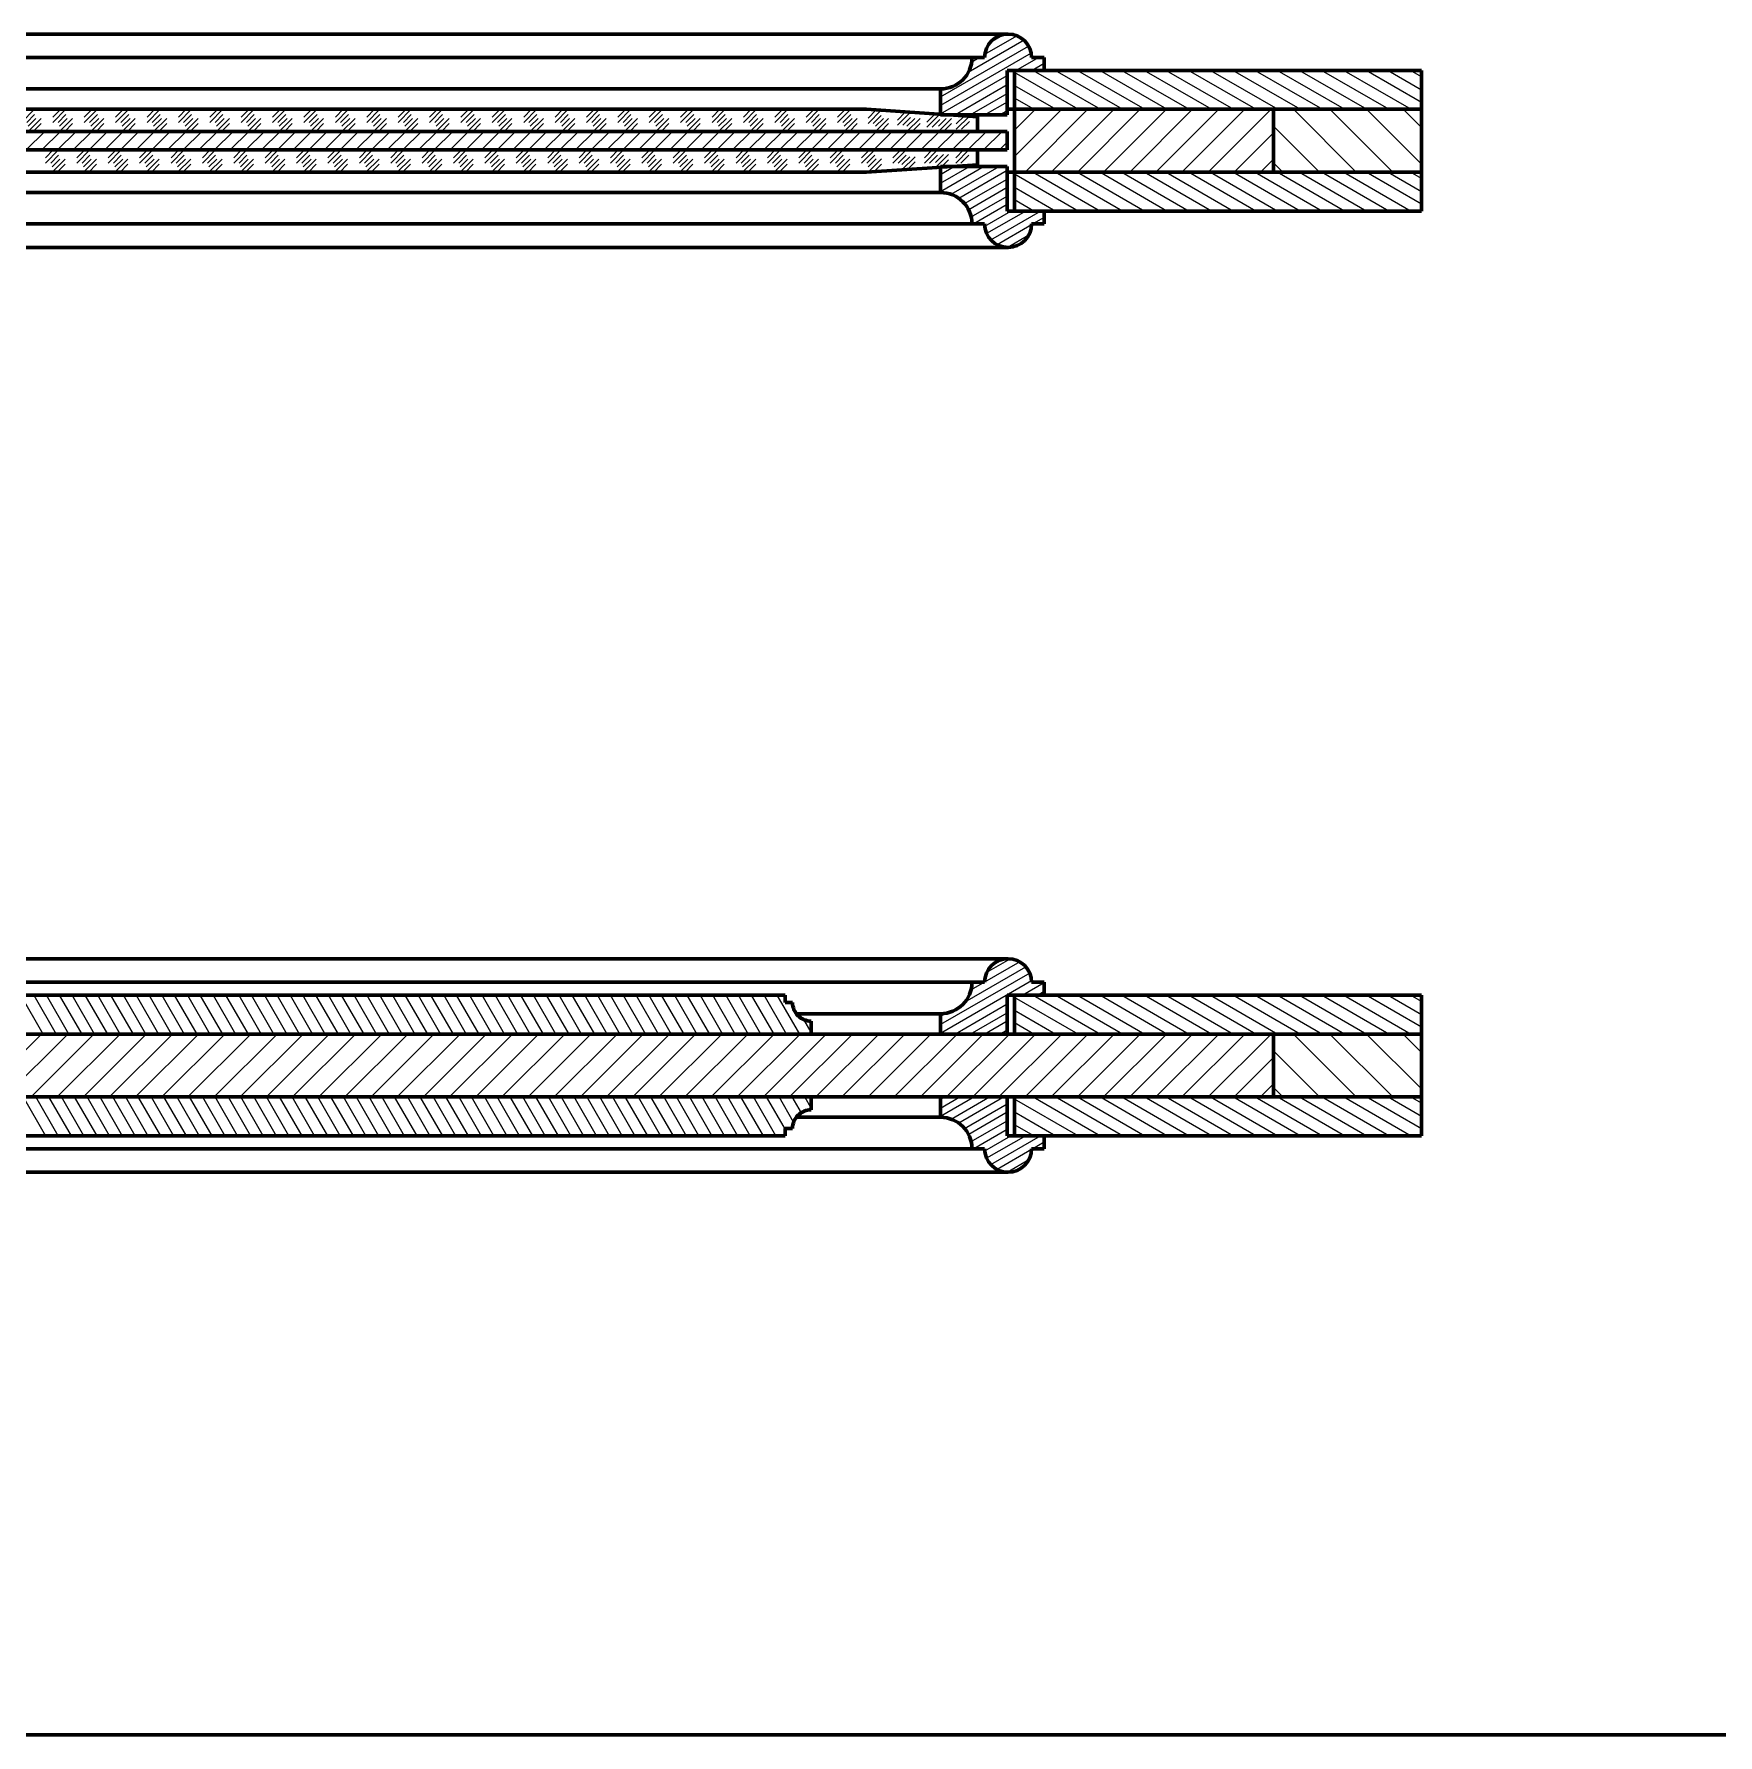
# Model space of a CAD drawing. Header units: inches. Extents: x -4554 to 14101, y -13650 to 2449.
# Drawn here: x 424.9 to 880.1, y -13500 to -13040.1 of the extents above; entities that cross this region are included whole.
import ezdxf

# ---------------------------------------------------------------- set-up
doc = ezdxf.new("R2010")
doc.units = ezdxf.units.IN
doc.layers.add('Слой1', color=7, linetype='Continuous')

# ---------------------------------------------------------------- blocks, each defined once
blk = doc.blocks.new('*B424')
at = {"layer": 'Слой1', "linetype": 'Continuous'}
for p, q in [((707.19, -13310.5), (690, -13300.58)), ((695, -13300), (713.19, -13310.5)), ((719.19, -13310.5), (701, -13300)), ((707, -13300), (725.19, -13310.5)), ((731.19, -13310.5), (713, -13300)), ((719, -13300), (737.19, -13310.5)), ((743.19, -13310.5), (725, -13300)), ((731, -13300), (749.19, -13310.5)), ((755.19, -13310.5), (737, -13300)), ((743, -13300), (761.19, -13310.5)), ((767.19, -13310.5), (749, -13300)), ((755, -13300), (773.19, -13310.5)), ((779.19, -13310.5), (761, -13300)), ((767, -13300), (785.19, -13310.5)), ((791.19, -13310.5), (773, -13300)), ((779, -13300), (797.19, -13310.5)), ((800, -13308.66), (785, -13300)), ((791, -13300), (800, -13305.2)), ((800, -13301.73), (797, -13300)), ((690, -13304.04), (701.19, -13310.5)), ((695.19, -13310.5), (690, -13307.51))]:
    blk.add_line(p, q, dxfattribs=at)
blk = doc.blocks.new('*B426')
at = {"layer": 'Слой1', "linetype": 'Continuous'}
for p, q in [((694.11, -13294.04), (670, -13307.96)), ((676.63, -13301.83), (693.05, -13292.34)), ((691.4, -13290.99), (681.9, -13296.47)), ((682.49, -13293.82), (688.81, -13290.17)), ((670, -13310.27), (694.59, -13296.07)), ((681.85, -13296.5), (678.24, -13298.58)), ((698, -13296.64), (692.19, -13300)), ((688, -13302.42), (674, -13310.5)), ((696.19, -13300), (698, -13298.95)), ((670, -13305.65), (671.3, -13304.9)), ((678, -13310.5), (688, -13304.73)), ((688, -13307.04), (682, -13310.5)), ((686, -13310.5), (688, -13309.35))]:
    blk.add_line(p, q, dxfattribs=at)
blk = doc.blocks.new('*B427')
at = {"layer": 'Слой1', "linetype": 'Continuous'}
for p, q in [((427.44, -13310.5), (421.38, -13300)), ((424.84, -13300), (430.91, -13310.5)), ((434.37, -13310.5), (428.31, -13300)), ((431.77, -13300), (437.83, -13310.5)), ((441.3, -13310.5), (435.24, -13300)), ((438.7, -13300), (444.76, -13310.5)), ((448.23, -13310.5), (442.17, -13300)), ((445.63, -13300), (451.69, -13310.5)), ((455.16, -13310.5), (449.09, -13300)), ((452.56, -13300), (458.62, -13310.5)), ((462.08, -13310.5), (456.02, -13300)), ((459.49, -13300), (465.55, -13310.5)), ((469.01, -13310.5), (462.95, -13300)), ((466.41, -13300), (472.48, -13310.5)), ((475.94, -13310.5), (469.88, -13300)), ((473.34, -13300), (479.4, -13310.5)), ((482.87, -13310.5), (476.81, -13300)), ((480.27, -13300), (486.33, -13310.5)), ((489.8, -13310.5), (483.73, -13300)), ((487.2, -13300), (493.26, -13310.5)), ((496.72, -13310.5), (490.66, -13300)), ((494.13, -13300), (500.19, -13310.5)), ((503.65, -13310.5), (497.59, -13300)), ((501.05, -13300), (507.12, -13310.5)), ((510.58, -13310.5), (504.52, -13300)), ((507.98, -13300), (514.05, -13310.5)), ((517.51, -13310.5), (511.45, -13300)), ((514.91, -13300), (520.97, -13310.5)), ((524.44, -13310.5), (518.38, -13300)), ((521.84, -13300), (527.9, -13310.5)), ((531.37, -13310.5), (525.3, -13300)), ((528.77, -13300), (534.83, -13310.5)), ((538.29, -13310.5), (532.23, -13300)), ((535.7, -13300), (541.76, -13310.5)), ((545.22, -13310.5), (539.16, -13300)), ((542.62, -13300), (548.69, -13310.5)), ((552.15, -13310.5), (546.09, -13300)), ((549.55, -13300), (555.61, -13310.5)), ((559.08, -13310.5), (553.02, -13300)), ((556.48, -13300), (562.54, -13310.5)), ((566.01, -13310.5), (559.94, -13300)), ((563.41, -13300), (569.47, -13310.5)), ((572.93, -13310.5), (566.87, -13300)), ((570.34, -13300), (576.4, -13310.5)), ((579.86, -13310.5), (573.8, -13300)), ((577.27, -13300), (583.33, -13310.5)), ((586.79, -13310.5), (580.73, -13300)), ((584.19, -13300), (590.26, -13310.5)), ((593.72, -13310.5), (587.66, -13300)), ((591.12, -13300), (597.18, -13310.5)), ((600.65, -13310.5), (594.59, -13300)), ((598.05, -13300), (604.11, -13310.5)), ((607.58, -13310.5), (601.51, -13300)), ((604.98, -13300), (611.04, -13310.5)), ((614.5, -13310.5), (608.44, -13300)), ((611.91, -13300), (617.97, -13310.5)), ((621.43, -13310.5), (615.37, -13300)), ((618.83, -13300), (624.9, -13310.5)), ((628.36, -13310.5), (622.3, -13300)), ((625.76, -13300), (631.82, -13310.5)), ((635, -13310), (633.04, -13306.61))]:
    blk.add_line(p, q, dxfattribs=at)
blk = doc.blocks.new('*B429')
at = {"layer": 'Слой1', "linetype": 'Continuous'}
for p, q in [((707.19, -13338), (690, -13328.08)), ((695, -13327.5), (713.19, -13338)), ((719.19, -13338), (701, -13327.5)), ((707, -13327.5), (725.19, -13338)), ((731.19, -13338), (713, -13327.5)), ((719, -13327.5), (737.19, -13338)), ((743.19, -13338), (725, -13327.5)), ((731, -13327.5), (749.19, -13338)), ((755.19, -13338), (737, -13327.5)), ((743, -13327.5), (761.19, -13338)), ((767.19, -13338), (749, -13327.5)), ((755, -13327.5), (773.19, -13338)), ((779.19, -13338), (761, -13327.5)), ((767, -13327.5), (785.19, -13338)), ((791.19, -13338), (773, -13327.5)), ((779, -13327.5), (797.19, -13338)), ((800, -13336.16), (785, -13327.5)), ((791, -13327.5), (800, -13332.7)), ((800, -13329.23), (797, -13327.5)), ((690, -13331.54), (701.19, -13338)), ((695.19, -13338), (690, -13335.01))]:
    blk.add_line(p, q, dxfattribs=at)
blk = doc.blocks.new('*B431')
at = {"layer": 'Слой1', "linetype": 'Continuous'}
for p, q in [((679.2, -13327.5), (670, -13332.81)), ((670, -13330.5), (675.2, -13327.5)), ((671.2, -13327.5), (670, -13328.19)), ((672.83, -13333.49), (683.2, -13327.5)), ((687.2, -13327.5), (674.94, -13334.58)), ((676.48, -13336), (688, -13329.35)), ((688, -13331.66), (677.59, -13337.67)), ((678.28, -13339.58), (688, -13333.97)), ((688, -13336.27), (678.95, -13341.5)), ((681.93, -13342.09), (689.01, -13338)), ((693.01, -13338), (682.45, -13344.1)), ((683.55, -13345.77), (697.01, -13338)), ((698, -13339.74), (694.95, -13341.5)), ((694.6, -13341.7), (685.25, -13347.1)), ((687.96, -13347.84), (693.89, -13344.42))]:
    blk.add_line(p, q, dxfattribs=at)
blk = doc.blocks.new('*B432')
at = {"layer": 'Слой1', "linetype": 'Continuous'}
for p, q in [((421.96, -13327.5), (428.02, -13338)), ((431.48, -13338), (425.42, -13327.5)), ((428.89, -13327.5), (434.95, -13338)), ((438.41, -13338), (432.35, -13327.5)), ((435.81, -13327.5), (441.88, -13338)), ((445.34, -13338), (439.28, -13327.5)), ((442.74, -13327.5), (448.8, -13338)), ((452.27, -13338), (446.21, -13327.5)), ((449.67, -13327.5), (455.73, -13338)), ((459.2, -13338), (453.13, -13327.5)), ((456.6, -13327.5), (462.66, -13338)), ((466.13, -13338), (460.06, -13327.5)), ((463.53, -13327.5), (469.59, -13338)), ((473.05, -13338), (466.99, -13327.5)), ((470.46, -13327.5), (476.52, -13338)), ((479.98, -13338), (473.92, -13327.5)), ((477.38, -13327.5), (483.45, -13338)), ((486.91, -13338), (480.85, -13327.5)), ((484.31, -13327.5), (490.37, -13338)), ((493.84, -13338), (487.78, -13327.5)), ((491.24, -13327.5), (497.3, -13338)), ((500.77, -13338), (494.7, -13327.5)), ((498.17, -13327.5), (504.23, -13338)), ((507.69, -13338), (501.63, -13327.5)), ((505.1, -13327.5), (511.16, -13338)), ((514.62, -13338), (508.56, -13327.5)), ((512.02, -13327.5), (518.09, -13338)), ((521.55, -13338), (515.49, -13327.5)), ((518.95, -13327.5), (525.01, -13338)), ((528.48, -13338), (522.42, -13327.5)), ((525.88, -13327.5), (531.94, -13338)), ((535.41, -13338), (529.34, -13327.5)), ((532.81, -13327.5), (538.87, -13338)), ((542.34, -13338), (536.27, -13327.5)), ((539.74, -13327.5), (545.8, -13338)), ((549.26, -13338), (543.2, -13327.5)), ((546.67, -13327.5), (552.73, -13338)), ((556.19, -13338), (550.13, -13327.5)), ((553.59, -13327.5), (559.66, -13338)), ((563.12, -13338), (557.06, -13327.5)), ((560.52, -13327.5), (566.58, -13338)), ((570.05, -13338), (563.99, -13327.5)), ((567.45, -13327.5), (573.51, -13338)), ((576.98, -13338), (570.91, -13327.5)), ((574.38, -13327.5), (580.44, -13338)), ((583.9, -13338), (577.84, -13327.5)), ((581.31, -13327.5), (587.37, -13338)), ((590.83, -13338), (584.77, -13327.5)), ((588.23, -13327.5), (594.3, -13338)), ((597.76, -13338), (591.7, -13327.5)), ((595.16, -13327.5), (601.23, -13338)), ((604.69, -13338), (598.63, -13327.5)), ((602.09, -13327.5), (608.15, -13338)), ((611.62, -13338), (605.56, -13327.5)), ((609.02, -13327.5), (615.08, -13338)), ((618.55, -13338), (612.48, -13327.5)), ((615.95, -13327.5), (622.01, -13338)), ((625.47, -13338), (619.41, -13327.5)), ((622.88, -13327.5), (627.98, -13336.34)), ((630.27, -13334.31), (626.34, -13327.5)), ((629.8, -13327.5), (632.28, -13331.79)), ((635, -13330.5), (633.27, -13327.5))]:
    blk.add_line(p, q, dxfattribs=at)
blk = doc.blocks.new('*B433')
at = {"layer": 'Слой1', "linetype": 'Continuous'}
for p, q in [((426.98, -13310.5), (409.98, -13327.5)), ((417.05, -13327.5), (434.05, -13310.5)), ((441.12, -13310.5), (424.12, -13327.5)), ((431.2, -13327.5), (448.2, -13310.5)), ((455.27, -13310.5), (438.27, -13327.5)), ((445.34, -13327.5), (462.34, -13310.5)), ((469.41, -13310.5), (452.41, -13327.5)), ((459.48, -13327.5), (476.48, -13310.5)), ((483.55, -13310.5), (466.55, -13327.5)), ((473.62, -13327.5), (490.62, -13310.5)), ((497.69, -13310.5), (480.69, -13327.5)), ((487.76, -13327.5), (504.76, -13310.5)), ((511.83, -13310.5), (494.83, -13327.5)), ((501.91, -13327.5), (518.91, -13310.5)), ((525.98, -13310.5), (508.98, -13327.5)), ((516.05, -13327.5), (533.05, -13310.5)), ((540.12, -13310.5), (523.12, -13327.5)), ((530.19, -13327.5), (547.19, -13310.5)), ((554.26, -13310.5), (537.26, -13327.5)), ((544.33, -13327.5), (561.33, -13310.5)), ((568.4, -13310.5), (551.4, -13327.5)), ((558.47, -13327.5), (575.47, -13310.5)), ((582.55, -13310.5), (565.55, -13327.5)), ((572.62, -13327.5), (589.62, -13310.5)), ((596.69, -13310.5), (579.69, -13327.5)), ((586.76, -13327.5), (603.76, -13310.5)), ((610.83, -13310.5), (593.83, -13327.5)), ((600.9, -13327.5), (617.9, -13310.5)), ((624.97, -13310.5), (607.97, -13327.5)), ((615.04, -13327.5), (632.04, -13310.5)), ((639.11, -13310.5), (622.11, -13327.5)), ((629.19, -13327.5), (646.19, -13310.5)), ((653.26, -13310.5), (636.26, -13327.5)), ((643.33, -13327.5), (660.33, -13310.5)), ((667.4, -13310.5), (650.4, -13327.5)), ((657.47, -13327.5), (674.47, -13310.5)), ((681.54, -13310.5), (664.54, -13327.5)), ((671.61, -13327.5), (688.61, -13310.5)), ((695.68, -13310.5), (678.68, -13327.5)), ((685.75, -13327.5), (702.75, -13310.5)), ((709.82, -13310.5), (692.82, -13327.5)), ((699.9, -13327.5), (716.9, -13310.5)), ((723.97, -13310.5), (706.97, -13327.5)), ((714.04, -13327.5), (731.04, -13310.5)), ((738.11, -13310.5), (721.11, -13327.5)), ((728.18, -13327.5), (745.18, -13310.5)), ((752.25, -13310.5), (735.25, -13327.5)), ((742.32, -13327.5), (759.32, -13310.5)), ((760, -13316.89), (749.39, -13327.5)), ((756.46, -13327.5), (760, -13323.96))]:
    blk.add_line(p, q, dxfattribs=at)
blk = doc.blocks.new('*B435')
at = {"layer": 'Слой1', "linetype": 'Continuous'}
for p, q in [((765.35, -13310.5), (782.35, -13327.5)), ((792.25, -13327.5), (775.25, -13310.5)), ((785.15, -13310.5), (800, -13325.35)), ((800, -13315.45), (795.05, -13310.5)), ((772.45, -13327.5), (760, -13315.05)), ((760, -13324.95), (762.55, -13327.5))]:
    blk.add_line(p, q, dxfattribs=at)
blk = doc.blocks.new('*B482')
at = {"layer": 'Слой1', "linetype": 'Continuous'}
for p, q in [((707.19, -13088), (690, -13078.08)), ((695, -13077.5), (713.19, -13088)), ((719.19, -13088), (701, -13077.5)), ((707, -13077.5), (725.19, -13088)), ((731.19, -13088), (713, -13077.5)), ((719, -13077.5), (737.19, -13088)), ((743.19, -13088), (725, -13077.5)), ((731, -13077.5), (749.19, -13088)), ((755.19, -13088), (737, -13077.5)), ((743, -13077.5), (761.19, -13088)), ((767.19, -13088), (749, -13077.5)), ((755, -13077.5), (773.19, -13088)), ((779.19, -13088), (761, -13077.5)), ((767, -13077.5), (785.19, -13088)), ((791.19, -13088), (773, -13077.5)), ((779, -13077.5), (797.19, -13088)), ((800, -13086.16), (785, -13077.5)), ((791, -13077.5), (800, -13082.7)), ((800, -13079.23), (797, -13077.5)), ((690, -13081.54), (701.19, -13088)), ((695.19, -13088), (690, -13085.01))]:
    blk.add_line(p, q, dxfattribs=at)
blk = doc.blocks.new('*B484')
at = {"layer": 'Слой1', "linetype": 'Continuous'}
for p, q in [((681.8, -13076), (670, -13082.81)), ((670, -13080.5), (677.8, -13076)), ((673.8, -13076), (670, -13078.19)), ((672.83, -13083.49), (685.8, -13076)), ((688, -13077.04), (674.94, -13084.58)), ((676.48, -13086), (688, -13079.35)), ((688, -13081.66), (677.59, -13087.67)), ((678.28, -13089.58), (688, -13083.97)), ((688, -13086.27), (678.95, -13091.5)), ((681.93, -13092.09), (689.01, -13088)), ((693.01, -13088), (682.45, -13094.1)), ((683.55, -13095.77), (697.01, -13088)), ((694.6, -13091.7), (685.25, -13097.1)), ((698, -13089.74), (694.95, -13091.5)), ((687.96, -13097.84), (693.89, -13094.42))]:
    blk.add_line(p, q, dxfattribs=at)
blk = doc.blocks.new('*B485')
at = {"layer": 'Слой1', "linetype": 'Continuous'}
for p, q in [((431.56, -13071.5), (428.03, -13075.04)), ((430.15, -13071.5), (428.03, -13073.62)), ((431.56, -13072.91), (429.44, -13075.04)), ((440.05, -13071.5), (436.51, -13075.04)), ((438.63, -13071.5), (436.51, -13073.62)), ((440.05, -13072.91), (437.93, -13075.04)), ((448.53, -13071.5), (445, -13075.04)), ((447.12, -13071.5), (445, -13073.62)), ((448.53, -13072.91), (446.41, -13075.04)), ((457.02, -13071.5), (453.48, -13075.04)), ((455.6, -13071.5), (453.48, -13073.62)), ((457.02, -13072.91), (454.9, -13075.04)), ((465.5, -13071.5), (461.97, -13075.04)), ((464.09, -13071.5), (461.97, -13073.62)), ((465.5, -13072.91), (463.38, -13075.04)), ((473.99, -13071.5), (470.45, -13075.04)), ((472.58, -13071.5), (470.45, -13073.62)), ((473.99, -13072.91), (471.87, -13075.04)), ((482.47, -13071.5), (478.94, -13075.04)), ((481.06, -13071.5), (478.94, -13073.62)), ((482.47, -13072.91), (480.35, -13075.04)), ((490.96, -13071.5), (487.42, -13075.04)), ((489.55, -13071.5), (487.42, -13073.62)), ((490.96, -13072.91), (488.84, -13075.04)), ((499.45, -13071.5), (495.91, -13075.04)), ((498.03, -13071.5), (495.91, -13073.62)), ((499.45, -13072.91), (497.32, -13075.04)), ((507.93, -13071.5), (504.39, -13075.04)), ((506.52, -13071.5), (504.39, -13073.62)), ((507.93, -13072.91), (505.81, -13075.04)), ((516.42, -13071.5), (512.88, -13075.04)), ((515, -13071.5), (512.88, -13073.62)), ((516.42, -13072.91), (514.29, -13075.04)), ((524.9, -13071.5), (521.37, -13075.04)), ((523.49, -13071.5), (521.37, -13073.62)), ((524.9, -13072.91), (522.78, -13075.04)), ((533.39, -13071.5), (529.85, -13075.04)), ((531.97, -13071.5), (529.85, -13073.62)), ((533.39, -13072.91), (531.26, -13075.04)), ((541.87, -13071.5), (538.34, -13075.04)), ((540.46, -13071.5), (538.34, -13073.62)), ((541.87, -13072.91), (539.75, -13075.04)), ((550.36, -13071.5), (546.82, -13075.04)), ((548.94, -13071.5), (546.82, -13073.62)), ((550.36, -13072.91), (548.24, -13075.04)), ((558.84, -13071.5), (555.31, -13075.04)), ((557.43, -13071.5), (555.31, -13073.62)), ((558.84, -13072.91), (556.72, -13075.04)), ((567.33, -13071.5), (563.79, -13075.04)), ((565.91, -13071.5), (563.79, -13073.62)), ((567.33, -13072.91), (565.21, -13075.04)), ((575.81, -13071.5), (572.28, -13075.04)), ((574.4, -13071.5), (572.28, -13073.62)), ((575.81, -13072.91), (573.69, -13075.04)), ((584.3, -13071.5), (580.76, -13075.04)), ((582.88, -13071.5), (580.76, -13073.62)), ((584.3, -13072.91), (582.18, -13075.04)), ((592.78, -13071.5), (589.25, -13075.04)), ((591.37, -13071.5), (589.25, -13073.62)), ((592.78, -13072.91), (590.66, -13075.04)), ((601.27, -13071.5), (597.73, -13075.04)), ((599.85, -13071.5), (597.73, -13073.62)), ((601.27, -13072.91), (599.15, -13075.04)), ((609.75, -13071.5), (606.22, -13075.04)), ((608.34, -13071.5), (606.22, -13073.62)), ((609.75, -13072.91), (607.63, -13075.04)), ((618.24, -13071.5), (614.7, -13075.04)), ((616.82, -13071.5), (614.7, -13073.62)), ((618.24, -13072.91), (616.12, -13075.04)), ((626.72, -13071.5), (623.19, -13075.04)), ((625.31, -13071.5), (623.19, -13073.62)), ((626.72, -13072.91), (624.6, -13075.04)), ((635.21, -13071.5), (631.67, -13075.04)), ((633.8, -13071.5), (631.67, -13073.62)), ((635.21, -13072.91), (633.09, -13075.04)), ((643.69, -13071.5), (640.16, -13075.04)), ((642.28, -13071.5), (640.16, -13073.62)), ((643.69, -13072.91), (641.57, -13075.04)), ((652.18, -13071.5), (648.64, -13075.04)), ((650.77, -13071.5), (648.64, -13073.62)), ((652.18, -13072.91), (650.06, -13075.04)), ((660.67, -13071.5), (657.13, -13075.04)), ((659.25, -13071.5), (657.13, -13073.62)), ((660.67, -13072.91), (658.54, -13075.04)), ((659.54, -13076.86), (663.08, -13073.33)), ((659.54, -13075.45), (661.67, -13073.33)), ((669.15, -13071.5), (665.62, -13075.04)), ((667.74, -13071.5), (665.62, -13073.62)), ((669.15, -13072.91), (667.03, -13075.04)), ((668.64, -13076.26), (672.17, -13072.72)), ((668.64, -13074.84), (670.76, -13072.72)), ((677.64, -13071.5), (674.1, -13075.04)), ((676.22, -13071.5), (674.1, -13073.62)), ((677.64, -13072.91), (675.51, -13075.04)), ((429.81, -13077.5), (433.34, -13073.96)), ((429.81, -13076.09), (431.93, -13073.96)), ((431.22, -13077.5), (433.34, -13075.38)), ((438.29, -13077.5), (441.83, -13073.96)), ((438.29, -13076.09), (440.41, -13073.96)), ((439.71, -13077.5), (441.83, -13075.38)), ((446.78, -13077.5), (450.31, -13073.96)), ((446.78, -13076.09), (448.9, -13073.96)), ((448.19, -13077.5), (450.31, -13075.38)), ((455.26, -13077.5), (458.8, -13073.96)), ((455.26, -13076.09), (457.38, -13073.96)), ((456.68, -13077.5), (458.8, -13075.38)), ((463.75, -13077.5), (467.28, -13073.96)), ((463.75, -13076.09), (465.87, -13073.96)), ((465.16, -13077.5), (467.28, -13075.38)), ((472.23, -13077.5), (475.77, -13073.96)), ((472.23, -13076.09), (474.35, -13073.96)), ((473.65, -13077.5), (475.77, -13075.38)), ((480.72, -13077.5), (484.25, -13073.96)), ((480.72, -13076.09), (482.84, -13073.96)), ((482.13, -13077.5), (484.25, -13075.38)), ((489.2, -13077.5), (492.74, -13073.96)), ((489.2, -13076.09), (491.32, -13073.96)), ((490.62, -13077.5), (492.74, -13075.38)), ((497.69, -13077.5), (501.22, -13073.96)), ((497.69, -13076.09), (499.81, -13073.96)), ((499.1, -13077.5), (501.22, -13075.38)), ((506.17, -13077.5), (509.71, -13073.96)), ((506.17, -13076.09), (508.29, -13073.96)), ((507.59, -13077.5), (509.71, -13075.38)), ((514.66, -13077.5), (518.19, -13073.96)), ((514.66, -13076.09), (516.78, -13073.96)), ((516.07, -13077.5), (518.19, -13075.38)), ((523.14, -13077.5), (526.68, -13073.96)), ((523.14, -13076.09), (525.26, -13073.96)), ((524.56, -13077.5), (526.68, -13075.38)), ((531.63, -13077.5), (535.16, -13073.96)), ((531.63, -13076.09), (533.75, -13073.96)), ((533.04, -13077.5), (535.16, -13075.38)), ((540.11, -13077.5), (543.65, -13073.96)), ((540.11, -13076.09), (542.24, -13073.96)), ((541.53, -13077.5), (543.65, -13075.38)), ((548.6, -13077.5), (552.13, -13073.96)), ((548.6, -13076.09), (550.72, -13073.96)), ((550.01, -13077.5), (552.13, -13075.38)), ((557.08, -13077.5), (560.62, -13073.96)), ((557.08, -13076.09), (559.21, -13073.96)), ((558.5, -13077.5), (560.62, -13075.38)), ((565.57, -13077.5), (569.11, -13073.96)), ((565.57, -13076.09), (567.69, -13073.96)), ((566.98, -13077.5), (569.11, -13075.38)), ((574.06, -13077.5), (577.59, -13073.96)), ((574.06, -13076.09), (576.18, -13073.96)), ((575.47, -13077.5), (577.59, -13075.38)), ((582.54, -13077.5), (586.08, -13073.96)), ((582.54, -13076.09), (584.66, -13073.96)), ((583.95, -13077.5), (586.08, -13075.38)), ((591.03, -13077.5), (594.56, -13073.96)), ((591.03, -13076.09), (593.15, -13073.96)), ((592.44, -13077.5), (594.56, -13075.38)), ((599.51, -13077.5), (603.05, -13073.96)), ((599.51, -13076.09), (601.63, -13073.96)), ((600.93, -13077.5), (603.05, -13075.38)), ((608, -13077.5), (611.53, -13073.96)), ((608, -13076.09), (610.12, -13073.96)), ((609.41, -13077.5), (611.53, -13075.38)), ((616.48, -13077.5), (620.02, -13073.96)), ((616.48, -13076.09), (618.6, -13073.96)), ((617.9, -13077.5), (620.02, -13075.38)), ((624.97, -13077.5), (628.5, -13073.96)), ((624.97, -13076.09), (627.09, -13073.96)), ((626.38, -13077.5), (628.5, -13075.38)), ((633.45, -13077.5), (636.99, -13073.96)), ((633.45, -13076.09), (635.57, -13073.96)), ((634.87, -13077.5), (636.99, -13075.38)), ((641.94, -13077.5), (645.47, -13073.96)), ((641.94, -13076.09), (644.06, -13073.96)), ((643.35, -13077.5), (645.47, -13075.38)), ((650.45, -13077.47), (653.99, -13073.93)), ((650.45, -13076.06), (652.57, -13073.93)), ((651.87, -13077.47), (653.99, -13075.35)), ((660.96, -13076.86), (663.08, -13074.74)), ((670.05, -13076.26), (672.17, -13074.14))]:
    blk.add_line(p, q, dxfattribs=at)
blk = doc.blocks.new('*B487')
at = {"layer": 'Слой1', "linetype": 'Continuous'}
for p, q in [((695, -13050), (713.19, -13060.5)), ((719.19, -13060.5), (701, -13050)), ((707, -13050), (725.19, -13060.5)), ((731.19, -13060.5), (713, -13050)), ((719, -13050), (737.19, -13060.5)), ((743.19, -13060.5), (725, -13050)), ((731, -13050), (749.19, -13060.5)), ((755.19, -13060.5), (737, -13050)), ((743, -13050), (761.19, -13060.5)), ((767.19, -13060.5), (749, -13050)), ((755, -13050), (773.19, -13060.5)), ((779.19, -13060.5), (761, -13050)), ((767, -13050), (785.19, -13060.5)), ((791.19, -13060.5), (773, -13050)), ((779, -13050), (797.19, -13060.5)), ((800, -13058.66), (785, -13050)), ((791, -13050), (800, -13055.2)), ((800, -13051.73), (797, -13050)), ((707.19, -13060.5), (690, -13050.58)), ((690, -13054.04), (701.19, -13060.5)), ((695.19, -13060.5), (690, -13057.51))]:
    blk.add_line(p, q, dxfattribs=at)
blk = doc.blocks.new('*B489')
at = {"layer": 'Слой1', "linetype": 'Continuous'}
for p, q in [((681.96, -13045.63), (690.64, -13040.62)), ((687.33, -13040.22), (683.27, -13042.56)), ((670, -13057.15), (693.8, -13043.41)), ((694.49, -13045.32), (670, -13059.46)), ((692.55, -13041.82), (677.49, -13050.52)), ((678.42, -13047.67), (680.45, -13046.5)), ((690.38, -13050), (696.45, -13046.5)), ((698, -13048.14), (694.78, -13050)), ((670, -13061.77), (688, -13051.38)), ((688, -13053.92), (674, -13062)), ((678, -13062), (688, -13056.23)), ((688, -13058.54), (682, -13062)), ((686, -13062), (688, -13060.85))]:
    blk.add_line(p, q, dxfattribs=at)
blk = doc.blocks.new('*B490')
at = {"layer": 'Слой1', "linetype": 'Continuous'}
for p, q in [((425.08, -13060.5), (421.54, -13064.04)), ((425.08, -13061.91), (422.96, -13064.04)), ((423.32, -13066.5), (426.86, -13062.96)), ((423.32, -13065.09), (425.44, -13062.96)), ((433.56, -13060.5), (430.03, -13064.04)), ((432.15, -13060.5), (430.03, -13062.62)), ((433.56, -13061.91), (431.44, -13064.04)), ((431.81, -13066.5), (435.34, -13062.96)), ((431.81, -13065.09), (433.93, -13062.96)), ((442.05, -13060.5), (438.51, -13064.04)), ((440.63, -13060.5), (438.51, -13062.62)), ((442.05, -13061.91), (439.93, -13064.04)), ((440.29, -13066.5), (443.83, -13062.96)), ((440.29, -13065.09), (442.41, -13062.96)), ((450.53, -13060.5), (447, -13064.04)), ((449.12, -13060.5), (447, -13062.62)), ((450.53, -13061.91), (448.41, -13064.04)), ((448.78, -13066.5), (452.31, -13062.96)), ((448.78, -13065.09), (450.9, -13062.96)), ((459.02, -13060.5), (455.48, -13064.04)), ((457.6, -13060.5), (455.48, -13062.62)), ((459.02, -13061.91), (456.9, -13064.04)), ((457.26, -13066.5), (460.8, -13062.96)), ((457.26, -13065.09), (459.38, -13062.96)), ((467.5, -13060.5), (463.97, -13064.04)), ((466.09, -13060.5), (463.97, -13062.62)), ((467.5, -13061.91), (465.38, -13064.04)), ((465.75, -13066.5), (469.28, -13062.96)), ((465.75, -13065.09), (467.87, -13062.96)), ((475.99, -13060.5), (472.45, -13064.04)), ((474.58, -13060.5), (472.45, -13062.62)), ((475.99, -13061.91), (473.87, -13064.04)), ((474.23, -13066.5), (477.77, -13062.96)), ((474.23, -13065.09), (476.35, -13062.96)), ((484.47, -13060.5), (480.94, -13064.04)), ((483.06, -13060.5), (480.94, -13062.62)), ((484.47, -13061.91), (482.35, -13064.04)), ((482.72, -13066.5), (486.25, -13062.96)), ((482.72, -13065.09), (484.84, -13062.96)), ((492.96, -13060.5), (489.42, -13064.04)), ((491.55, -13060.5), (489.42, -13062.62)), ((492.96, -13061.91), (490.84, -13064.04)), ((491.2, -13066.5), (494.74, -13062.96)), ((491.2, -13065.09), (493.32, -13062.96)), ((501.45, -13060.5), (497.91, -13064.04)), ((500.03, -13060.5), (497.91, -13062.62)), ((501.45, -13061.91), (499.32, -13064.04)), ((499.69, -13066.5), (503.22, -13062.96)), ((499.69, -13065.09), (501.81, -13062.96)), ((509.93, -13060.5), (506.39, -13064.04)), ((508.52, -13060.5), (506.39, -13062.62)), ((509.93, -13061.91), (507.81, -13064.04)), ((508.17, -13066.5), (511.71, -13062.96)), ((508.17, -13065.09), (510.29, -13062.96)), ((518.42, -13060.5), (514.88, -13064.04)), ((517, -13060.5), (514.88, -13062.62)), ((518.42, -13061.91), (516.29, -13064.04)), ((516.66, -13066.5), (520.19, -13062.96)), ((516.66, -13065.09), (518.78, -13062.96)), ((526.9, -13060.5), (523.37, -13064.04)), ((525.49, -13060.5), (523.37, -13062.62)), ((526.9, -13061.91), (524.78, -13064.04)), ((525.14, -13066.5), (528.68, -13062.96)), ((525.14, -13065.09), (527.26, -13062.96)), ((535.39, -13060.5), (531.85, -13064.04)), ((533.97, -13060.5), (531.85, -13062.62)), ((535.39, -13061.91), (533.26, -13064.04)), ((533.63, -13066.5), (537.16, -13062.96)), ((533.63, -13065.09), (535.75, -13062.96)), ((543.87, -13060.5), (540.34, -13064.04)), ((542.46, -13060.5), (540.34, -13062.62)), ((543.87, -13061.91), (541.75, -13064.04)), ((542.11, -13066.5), (545.65, -13062.96)), ((542.11, -13065.09), (544.24, -13062.96)), ((552.36, -13060.5), (548.82, -13064.04)), ((550.94, -13060.5), (548.82, -13062.62)), ((552.36, -13061.91), (550.24, -13064.04)), ((550.6, -13066.5), (554.13, -13062.96)), ((550.6, -13065.09), (552.72, -13062.96)), ((560.84, -13060.5), (557.31, -13064.04)), ((559.43, -13060.5), (557.31, -13062.62)), ((560.84, -13061.91), (558.72, -13064.04)), ((559.08, -13066.5), (562.62, -13062.96)), ((559.08, -13065.09), (561.21, -13062.96)), ((569.33, -13060.5), (565.79, -13064.04)), ((567.91, -13060.5), (565.79, -13062.62)), ((569.33, -13061.91), (567.21, -13064.04)), ((567.57, -13066.5), (571.11, -13062.96)), ((567.57, -13065.09), (569.69, -13062.96)), ((577.81, -13060.5), (574.28, -13064.04)), ((576.4, -13060.5), (574.28, -13062.62)), ((577.81, -13061.91), (575.69, -13064.04)), ((576.06, -13066.5), (579.59, -13062.96)), ((576.06, -13065.09), (578.18, -13062.96)), ((586.3, -13060.5), (582.76, -13064.04)), ((584.88, -13060.5), (582.76, -13062.62)), ((586.3, -13061.91), (584.18, -13064.04)), ((584.54, -13066.5), (588.08, -13062.96)), ((584.54, -13065.09), (586.66, -13062.96)), ((594.78, -13060.5), (591.25, -13064.04)), ((593.37, -13060.5), (591.25, -13062.62)), ((594.78, -13061.91), (592.66, -13064.04)), ((593.03, -13066.5), (596.56, -13062.96)), ((593.03, -13065.09), (595.15, -13062.96)), ((603.27, -13060.5), (599.73, -13064.04)), ((601.85, -13060.5), (599.73, -13062.62)), ((603.27, -13061.91), (601.15, -13064.04)), ((601.51, -13066.5), (605.05, -13062.96)), ((601.51, -13065.09), (603.63, -13062.96)), ((611.75, -13060.5), (608.22, -13064.04)), ((610.34, -13060.5), (608.22, -13062.62)), ((611.75, -13061.91), (609.63, -13064.04)), ((610, -13066.5), (613.53, -13062.96)), ((610, -13065.09), (612.12, -13062.96)), ((620.24, -13060.5), (616.7, -13064.04)), ((618.82, -13060.5), (616.7, -13062.62)), ((620.24, -13061.91), (618.12, -13064.04)), ((618.48, -13066.5), (622.02, -13062.96)), ((618.48, -13065.09), (620.6, -13062.96)), ((628.72, -13060.5), (625.19, -13064.04)), ((627.31, -13060.5), (625.19, -13062.62)), ((628.72, -13061.91), (626.6, -13064.04)), ((626.97, -13066.5), (630.5, -13062.96)), ((626.97, -13065.09), (629.09, -13062.96)), ((637.21, -13060.5), (633.67, -13064.04)), ((635.8, -13060.5), (633.67, -13062.62)), ((637.21, -13061.91), (635.09, -13064.04)), ((635.45, -13066.5), (638.99, -13062.96)), ((635.45, -13065.09), (637.57, -13062.96)), ((645.69, -13060.5), (642.16, -13064.04)), ((644.28, -13060.5), (642.16, -13062.62)), ((645.69, -13061.91), (643.57, -13064.04)), ((643.94, -13066.5), (647.47, -13062.96)), ((643.94, -13065.09), (646.06, -13062.96)), ((653.92, -13060.76), (650.38, -13064.3)), ((652.5, -13060.76), (650.38, -13062.88)), ((653.92, -13062.18), (651.8, -13064.3)), ((652.42, -13066.5), (655.96, -13062.96)), ((652.42, -13065.09), (654.54, -13062.96)), ((661.87, -13061.29), (658.34, -13064.83)), ((660.46, -13061.29), (658.34, -13063.41)), ((661.87, -13062.71), (659.75, -13064.83)), ((660.91, -13066.5), (664.44, -13062.96)), ((660.91, -13065.09), (663.03, -13062.96)), ((669.83, -13061.82), (666.29, -13065.36)), ((668.41, -13061.82), (666.29, -13063.94)), ((669.83, -13063.24), (667.71, -13065.36)), ((669.39, -13066.5), (672.93, -13062.96)), ((669.39, -13065.09), (671.51, -13062.96)), ((677.78, -13062.35), (674.25, -13065.89)), ((676.37, -13062.35), (674.25, -13064.47)), ((677.78, -13063.77), (675.66, -13065.89)), ((424.73, -13066.5), (426.86, -13064.38)), ((433.22, -13066.5), (435.34, -13064.38)), ((441.71, -13066.5), (443.83, -13064.38)), ((450.19, -13066.5), (452.31, -13064.38)), ((458.68, -13066.5), (460.8, -13064.38)), ((467.16, -13066.5), (469.28, -13064.38)), ((475.65, -13066.5), (477.77, -13064.38)), ((484.13, -13066.5), (486.25, -13064.38)), ((492.62, -13066.5), (494.74, -13064.38)), ((501.1, -13066.5), (503.22, -13064.38)), ((509.59, -13066.5), (511.71, -13064.38)), ((518.07, -13066.5), (520.19, -13064.38)), ((526.56, -13066.5), (528.68, -13064.38)), ((535.04, -13066.5), (537.16, -13064.38)), ((543.53, -13066.5), (545.65, -13064.38)), ((552.01, -13066.5), (554.13, -13064.38)), ((560.5, -13066.5), (562.62, -13064.38)), ((568.98, -13066.5), (571.11, -13064.38)), ((577.47, -13066.5), (579.59, -13064.38)), ((585.95, -13066.5), (588.08, -13064.38)), ((594.44, -13066.5), (596.56, -13064.38)), ((602.93, -13066.5), (605.05, -13064.38)), ((611.41, -13066.5), (613.53, -13064.38)), ((619.9, -13066.5), (622.02, -13064.38)), ((628.38, -13066.5), (630.5, -13064.38)), ((636.87, -13066.5), (638.99, -13064.38)), ((645.35, -13066.5), (647.47, -13064.38)), ((653.84, -13066.5), (655.96, -13064.38)), ((662.32, -13066.5), (664.44, -13064.38)), ((670.81, -13066.5), (672.93, -13064.38))]:
    blk.add_line(p, q, dxfattribs=at)
blk = doc.blocks.new('*B492')
at = {"layer": 'Слой1', "linetype": 'Continuous'}
for p, q in [((765.35, -13060.5), (782.35, -13077.5)), ((792.25, -13077.5), (775.25, -13060.5)), ((785.15, -13060.5), (800, -13075.35)), ((800, -13065.45), (795.05, -13060.5)), ((772.45, -13077.5), (760, -13065.05)), ((760, -13074.95), (762.55, -13077.5))]:
    blk.add_line(p, q, dxfattribs=at)
blk = doc.blocks.new('*B494')
at = {"layer": 'Слой1', "linetype": 'Continuous'}
for p, q in [((690, -13073.25), (702.75, -13060.5)), ((695.68, -13060.5), (690, -13066.18)), ((709.82, -13060.5), (692.82, -13077.5)), ((699.9, -13077.5), (716.9, -13060.5)), ((723.97, -13060.5), (706.97, -13077.5)), ((714.04, -13077.5), (731.04, -13060.5)), ((738.11, -13060.5), (721.11, -13077.5)), ((728.18, -13077.5), (745.18, -13060.5)), ((752.25, -13060.5), (735.25, -13077.5)), ((742.32, -13077.5), (759.32, -13060.5)), ((760, -13066.89), (749.39, -13077.5)), ((756.46, -13077.5), (760, -13073.96))]:
    blk.add_line(p, q, dxfattribs=at)
blk = doc.blocks.new('*B495')
at = {"layer": 'Слой1', "linetype": 'Continuous'}
for p, q in [((422.83, -13071.5), (427.83, -13066.5)), ((432.08, -13066.5), (427.08, -13071.5)), ((431.32, -13071.5), (436.32, -13066.5)), ((440.56, -13066.5), (435.56, -13071.5)), ((439.81, -13071.5), (444.81, -13066.5)), ((449.05, -13066.5), (444.05, -13071.5)), ((448.29, -13071.5), (453.29, -13066.5)), ((457.53, -13066.5), (452.53, -13071.5)), ((456.78, -13071.5), (461.78, -13066.5)), ((466.02, -13066.5), (461.02, -13071.5)), ((465.26, -13071.5), (470.26, -13066.5)), ((474.5, -13066.5), (469.5, -13071.5)), ((473.75, -13071.5), (478.75, -13066.5)), ((482.99, -13066.5), (477.99, -13071.5)), ((482.23, -13071.5), (487.23, -13066.5)), ((491.47, -13066.5), (486.47, -13071.5)), ((490.72, -13071.5), (495.72, -13066.5)), ((499.96, -13066.5), (494.96, -13071.5)), ((499.2, -13071.5), (504.2, -13066.5)), ((508.45, -13066.5), (503.45, -13071.5)), ((507.69, -13071.5), (512.69, -13066.5)), ((516.93, -13066.5), (511.93, -13071.5)), ((516.17, -13071.5), (521.17, -13066.5)), ((525.42, -13066.5), (520.42, -13071.5)), ((524.66, -13071.5), (529.66, -13066.5)), ((533.9, -13066.5), (528.9, -13071.5)), ((533.14, -13071.5), (538.14, -13066.5)), ((542.39, -13066.5), (537.39, -13071.5)), ((541.63, -13071.5), (546.63, -13066.5)), ((550.87, -13066.5), (545.87, -13071.5)), ((550.11, -13071.5), (555.11, -13066.5)), ((559.36, -13066.5), (554.36, -13071.5)), ((558.6, -13071.5), (563.6, -13066.5)), ((567.84, -13066.5), (562.84, -13071.5)), ((567.08, -13071.5), (572.08, -13066.5)), ((576.33, -13066.5), (571.33, -13071.5)), ((575.57, -13071.5), (580.57, -13066.5)), ((584.81, -13066.5), (579.81, -13071.5)), ((584.06, -13071.5), (589.06, -13066.5)), ((593.3, -13066.5), (588.3, -13071.5)), ((592.54, -13071.5), (597.54, -13066.5)), ((601.78, -13066.5), (596.78, -13071.5)), ((601.03, -13071.5), (606.03, -13066.5)), ((610.27, -13066.5), (605.27, -13071.5)), ((609.51, -13071.5), (614.51, -13066.5)), ((618.75, -13066.5), (613.75, -13071.5)), ((618, -13071.5), (623, -13066.5)), ((627.24, -13066.5), (622.24, -13071.5)), ((626.48, -13071.5), (631.48, -13066.5)), ((635.72, -13066.5), (630.72, -13071.5)), ((634.97, -13071.5), (639.97, -13066.5)), ((644.21, -13066.5), (639.21, -13071.5)), ((643.45, -13071.5), (648.45, -13066.5)), ((652.69, -13066.5), (647.69, -13071.5)), ((651.94, -13071.5), (656.94, -13066.5)), ((661.18, -13066.5), (656.18, -13071.5)), ((660.42, -13071.5), (665.42, -13066.5)), ((669.67, -13066.5), (664.67, -13071.5)), ((668.91, -13071.5), (673.91, -13066.5)), ((678.15, -13066.5), (673.15, -13071.5)), ((677.39, -13071.5), (682.39, -13066.5)), ((686.64, -13066.5), (681.64, -13071.5)), ((685.88, -13071.5), (688, -13069.38))]:
    blk.add_line(p, q, dxfattribs=at)

msp = doc.modelspace()

# ---------------------------------------------------------------- linework, layer by layer
at = {"layer": 'Слой1', "color": 7, "linetype": 'Continuous', "lineweight": 60}
for p, q in [((688.22, -13040.15), (111.75, -13040.15)), ((681.9, -13046.5), (121.5, -13046.5)), ((678.5, -13046.5), (681.9, -13046.5)), ((688, -13050), (800, -13050)), ((698, -13050), (688, -13050)), ((688, -13050), (688, -13062)), ((690, -13088), (690, -13050)), ((694.6, -13046.5), (698, -13046.5)), ((698, -13046.5), (698, -13050)), ((800, -13088), (800, -13050)), ((130, -13055), (670, -13055)), ((670, -13062), (670, -13055)), ((150, -13060.5), (650, -13060.5)), ((650, -13060.5), (680, -13062.5)), ((670, -13062), (688, -13062)), ((680, -13066.5), (680, -13062.5)), ((688, -13060.5), (800, -13060.5)), ((760, -13077.5), (760, -13060.5)), ((112, -13066.5), (688, -13066.5)), ((688, -13071.5), (688, -13066.5)), ((112, -13071.5), (688, -13071.5)), ((680, -13075.5), (680, -13071.5)), ((150, -13077.5), (650, -13077.5)), ((650, -13077.5), (680, -13075.5)), ((670, -13076), (670, -13083)), ((670, -13076), (688, -13076)), ((688, -13088), (688, -13076)), ((688, -13077.5), (800, -13077.5)), ((130, -13083), (670, -13083)), ((681.9, -13091.5), (121.5, -13091.5)), ((678.5, -13091.5), (681.9, -13091.5)), ((688, -13088), (800, -13088)), ((698, -13088), (688, -13088)), ((694.6, -13091.5), (698, -13091.5)), ((698, -13091.5), (698, -13088)), ((688.22, -13097.85), (111.75, -13097.85)), ((688.22, -13290.15), (111.75, -13290.15)), ((681.9, -13296.5), (121.5, -13296.5)), ((678.5, -13296.5), (681.9, -13296.5)), ((694.6, -13296.5), (698, -13296.5)), ((698, -13296.5), (698, -13300)), ((172.02, -13300), (627.98, -13300)), ((627.98, -13300), (627.98, -13302)), ((627.98, -13302), (629.98, -13302)), ((688, -13300), (800, -13300)), ((698, -13300), (688, -13300)), ((688, -13300), (688, -13310.5)), ((690, -13310.5), (690, -13300)), ((800, -13338), (800, -13300)), ((631.09, -13305), (670, -13305)), ((635, -13307), (635, -13310.5)), ((670, -13310.5), (670, -13305)), ((0, -13310.5), (800, -13310.5)), ((760, -13327.5), (760, -13310.5)), ((0, -13327.5), (800, -13327.5)), ((635, -13331), (635, -13327.5)), ((670, -13327.5), (670, -13333)), ((688, -13338), (688, -13327.5)), ((690, -13327.5), (690, -13338)), ((631.09, -13333), (670, -13333)), ((172.02, -13338), (627.98, -13338)), ((627.98, -13338), (627.98, -13336)), ((627.98, -13336), (629.98, -13336)), ((688, -13338), (800, -13338)), ((698, -13338), (688, -13338)), ((698, -13341.5), (698, -13338)), ((681.9, -13341.5), (121.5, -13341.5)), ((678.5, -13341.5), (681.9, -13341.5)), ((694.6, -13341.5), (698, -13341.5)), ((688.22, -13347.85), (111.75, -13347.85))]:
    msp.add_line(p, q, dxfattribs=at)
at = {"layer": 'Слой1', "linetype": 'Continuous', "lineweight": 60}
msp.add_line((-3250, -13500), (7250, -13500), dxfattribs=at)
at = {"layer": 'Слой1', "color": 7, "linetype": 'Continuous', "lineweight": 60}
for centre, radius, start, end in [((688.25, -13046.5), 6.35, 0, 180), ((670, -13046.5), 8.5, 270, 360), ((670, -13091.5), 8.5, 0, 90), ((688.25, -13091.5), 6.35, 180, 360), ((688.25, -13296.5), 6.35, 0, 180), ((670, -13296.5), 8.5, 270, 360), ((634.98, -13302), 5, 180, 270.2574), ((634.98, -13336), 5, 89.7426, 180), ((670, -13341.5), 8.5, 0, 90), ((688.25, -13341.5), 6.35, 180, 360)]:
    msp.add_arc(centre, radius, start, end, dxfattribs=at)

# ---------------------------------------------------------------- block references
at = {"layer": 'Слой1'}
for name in ['*B489', '*B487', '*B490', '*B494', '*B492', '*B495', '*B485', '*B484', '*B482', '*B426', '*B427', '*B424', '*B433', '*B435', '*B432', '*B431', '*B429']:
    msp.add_blockref(name, (0, 0), dxfattribs=at)

doc.saveas('drawing.dxf')
